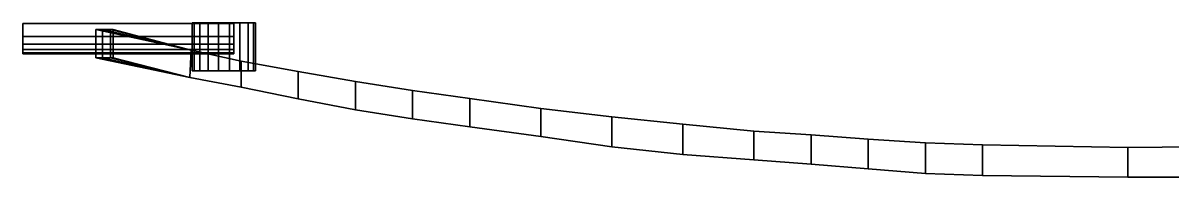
# Model space of a CAD drawing. Extents: x -193 to 193, y -25 to 0.
# Drawn here: x -193 to -3.7, y -25.3 to 0 of the extents above; entities that cross this region are included whole.
import ezdxf

# ---------------------------------------------------------------- set-up
doc = ezdxf.new("R2010")
doc.units = 0
doc.layers.add('METAL', color=140, linetype='CONTINUOUS')

msp = doc.modelspace()

# ---------------------------------------------------------------- meshes
at = {"layer": 'METAL'}
mesh = msp.add_polyface(dxfattribs=at)
corners = [(165.44, -7.86, 0.23), (165.44, -7.86, 0.23), (165.44, 0, 0.23), (165.44, 0, 0.23), (165.12, -7.86, 2.01), (165.12, -7.86, 2.01), (165.12, 0, 2.01), (165.12, 0, 2.01), (165.12, -7.86, -1.55), (165.12, -7.86, -1.55), (165.12, 0, -1.55), (165.12, 0, -1.55), (164.22, -7.86, 3.58), (164.22, -7.86, 3.58), (164.22, 0, 3.58), (164.22, 0, 3.58), (164.22, -7.86, -3.11), (164.22, -7.86, -3.11), (164.22, 0, -3.11), (164.22, 0, -3.11), (162.83, -7.86, 4.74), (162.83, -7.86, 4.74), (162.83, 0, 4.74), (162.83, 0, 4.74), (162.83, -7.86, -4.27), (162.83, -7.86, -4.27), (162.83, 0, -4.27), (162.83, 0, -4.27), (161.14, -7.86, 5.36), (161.14, -7.86, 5.36), (161.14, -7.86, 5.36), (161.14, 0, 5.36), (161.14, 0, 5.36), (161.14, 0, 5.36), (161.14, -7.86, -4.89), (161.14, -7.86, -4.89), (161.14, 0, -4.89), (161.14, 0, -4.89), (159.33, -7.86, 5.36), (159.33, -7.86, 5.36), (159.33, 0, 5.36), (159.33, 0, 5.36), (159.33, -7.86, -4.89), (159.33, -7.86, -4.89), (159.33, 0, -4.89), (159.33, 0, -4.89), (157.63, -7.86, 4.74), (157.63, -7.86, 4.74), (157.63, 0, 4.74), (157.63, 0, 4.74), (157.63, -7.86, -4.27), (157.63, -7.86, -4.27), (157.63, 0, -4.27), (157.63, 0, -4.27), (156.24, -7.86, 3.58), (156.24, -7.86, 3.58), (156.24, 0, 3.58), (156.24, 0, 3.58), (156.24, -7.86, -3.11), (156.24, -7.86, -3.11), (156.24, 0, -3.11), (156.24, 0, -3.11), (155.34, -7.86, 2.01), (155.34, -7.86, 2.01), (155.34, 0, 2.01), (155.34, 0, 2.01), (155.34, -7.86, -1.55), (155.34, -7.86, -1.55), (155.34, 0, -1.55), (155.34, 0, -1.55), (155.03, -7.86, 0.23), (155.03, -7.86, 0.23), (155.03, 0, 0.23), (155.03, 0, 0.23), (-154.73, -7.86, 0.23), (-154.73, -7.86, 0.23), (-154.73, 0, 0.23), (-154.73, 0, 0.23), (-155.04, -7.86, 2.01), (-155.04, -7.86, 2.01), (-155.04, 0, 2.01), (-155.04, 0, 2.01), (-155.04, -7.86, -1.55), (-155.04, -7.86, -1.55), (-155.04, 0, -1.55), (-155.04, 0, -1.55), (-155.95, -7.86, 3.58), (-155.95, -7.86, 3.58), (-155.95, 0, 3.58), (-155.95, 0, 3.58), (-155.95, -7.86, -3.11), (-155.95, -7.86, -3.11), (-155.95, 0, -3.11), (-155.95, 0, -3.11), (-157.33, -7.86, 4.74), (-157.33, -7.86, 4.74), (-157.33, 0, 4.74), (-157.33, 0, 4.74), (-157.33, -7.86, -4.27), (-157.33, -7.86, -4.27), (-157.33, 0, -4.27), (-157.33, 0, -4.27), (-159.03, -7.86, 5.36), (-159.03, -7.86, 5.36), (-159.03, 0, 5.36), (-159.03, 0, 5.36), (-159.03, -7.86, -4.89), (-159.03, -7.86, -4.89), (-159.03, 0, -4.89), (-159.03, 0, -4.89), (-160.84, -7.86, 5.36), (-160.84, -7.86, 5.36), (-160.84, -7.86, 5.36), (-160.84, 0, 5.36), (-160.84, 0, 5.36), (-160.84, 0, 5.36), (-160.84, -7.86, -4.89), (-160.84, -7.86, -4.89), (-160.84, 0, -4.89), (-160.84, 0, -4.89), (-162.54, -7.86, 4.74), (-162.54, -7.86, 4.74), (-162.54, 0, 4.74), (-162.54, 0, 4.74), (-162.54, -7.86, -4.27), (-162.54, -7.86, -4.27), (-162.54, 0, -4.27), (-162.54, 0, -4.27), (-163.92, -7.86, 3.58), (-163.92, -7.86, 3.58), (-163.92, 0, 3.58), (-163.92, 0, 3.58), (-163.92, -7.86, -3.11), (-163.92, -7.86, -3.11), (-163.92, 0, -3.11), (-163.92, 0, -3.11), (-164.83, -7.86, 2.01), (-164.83, -7.86, 2.01), (-164.83, 0, 2.01), (-164.83, 0, 2.01), (-164.83, -7.86, -1.55), (-164.83, -7.86, -1.55), (-164.83, 0, -1.55), (-164.83, 0, -1.55), (-165.14, -7.86, 0.23), (-165.14, -7.86, 0.23), (-165.14, 0, 0.23), (-165.14, 0, 0.23)]
mesh.append_faces([[corners[k] for k in face] for face in [(76, 80, 78, 74), (80, 88, 86, 78), (88, 96, 94, 86), (96, 104, 102, 94), (104, 114, 111, 102), (115, 123, 121, 112), (123, 131, 129, 121), (131, 139, 137, 129), (139, 147, 145, 137), (147, 143, 141, 145), (143, 135, 133, 141), (135, 127, 125, 133), (127, 119, 117, 125), (119, 108, 106, 117), (108, 100, 98, 106), (100, 92, 90, 98), (92, 84, 82, 90), (84, 76, 74, 82), (93, 101, 109, 77), (109, 118, 126, 142), (126, 134, 142, 142), (142, 146, 138, 122), (138, 130, 122, 122), (122, 113, 105, 89), (105, 97, 89, 89), (142, 122, 89, 109), (89, 81, 77, 109), (85, 93, 77, 77), (79, 87, 95, 83), (95, 103, 110, 128), (110, 120, 128, 128), (128, 136, 144, 132), (144, 140, 132, 132), (132, 124, 116, 99), (116, 107, 99, 99), (128, 132, 99, 95), (99, 91, 83, 95), (75, 79, 83, 83), (73, 71, 63, 65), (65, 63, 55, 57), (57, 55, 47, 49), (49, 47, 39, 41), (41, 39, 28, 31), (32, 29, 20, 22), (22, 20, 12, 14), (14, 12, 4, 6), (6, 4, 0, 2), (2, 0, 8, 10), (10, 8, 16, 18), (18, 16, 24, 26), (26, 24, 34, 36), (36, 34, 43, 45), (45, 43, 51, 53), (53, 51, 59, 61), (61, 59, 67, 69), (69, 67, 71, 73), (72, 64, 56, 44), (56, 48, 40, 23), (40, 33, 23, 23), (23, 15, 7, 11), (7, 3, 11, 11), (56, 23, 11, 44), (11, 19, 27, 44), (27, 37, 44, 44), (44, 52, 60, 72), (68, 72, 60, 60), (66, 58, 50, 46), (50, 42, 35, 17), (35, 25, 17, 17), (17, 9, 1, 13), (1, 5, 13, 13), (50, 17, 13, 46), (13, 21, 30, 46), (30, 38, 46, 46), (46, 54, 62, 66), (70, 66, 62, 62)]])
mesh = msp.add_polyface(dxfattribs=at)
corners = [(193.3, -2.22, 3.57), (193.3, -2.22, 3.57), (193.3, -0.06, 3.57), (193.3, -0.06, 3.57), (193.3, -0.06, 3.57), (193.3, -3.48, 3.24), (193.3, -3.48, 3.24), (193.3, -3.48, 3.24), (193.3, -4.38, 2.47), (193.3, -4.38, 2.47), (193.3, -4.92, 1.6), (193.3, -4.92, 1.6), (193.3, -5.09, 0.7), (193.3, -5.09, 0.7), (193.3, -5.09, 0.33), (193.3, -5.09, 0.33), (193.3, -4.92, -0.57), (193.3, -4.92, -0.57), (193.3, -4.38, -1.44), (193.3, -4.38, -1.44), (193.3, -3.48, -2.21), (193.3, -3.48, -2.21), (193.3, -3.48, -2.21), (193.3, -2.22, -2.54), (193.3, -2.22, -2.54), (193.3, -0.06, -2.54), (193.3, -0.06, -2.54), (193.3, -0.06, -2.54), (158.62, -2.22, 3.57), (158.62, -2.22, 3.57), (158.62, -0.06, 3.57), (158.62, -0.06, 3.57), (158.62, -0.06, 3.57), (158.62, -3.48, 3.24), (158.62, -3.48, 3.24), (158.62, -3.48, 3.24), (158.62, -4.38, 2.47), (158.62, -4.38, 2.47), (158.62, -4.92, 1.6), (158.62, -4.92, 1.6), (158.62, -5.09, 0.7), (158.62, -5.09, 0.7), (158.62, -5.09, 0.33), (158.62, -5.09, 0.33), (158.62, -4.92, -0.57), (158.62, -4.92, -0.57), (158.62, -4.38, -1.44), (158.62, -4.38, -1.44), (158.62, -3.48, -2.21), (158.62, -3.48, -2.21), (158.62, -3.48, -2.21), (158.62, -2.22, -2.54), (158.62, -2.22, -2.54), (158.62, -0.06, -2.54), (158.62, -0.06, -2.54), (158.62, -0.06, -2.54), (-158.32, -2.22, 3.57), (-158.32, -2.22, 3.57), (-158.32, -0.06, 3.57), (-158.32, -0.06, 3.57), (-158.32, -0.06, 3.57), (-158.32, -3.48, 3.24), (-158.32, -3.48, 3.24), (-158.32, -3.48, 3.24), (-158.32, -4.38, 2.47), (-158.32, -4.38, 2.47), (-158.32, -4.92, 1.6), (-158.32, -4.92, 1.6), (-158.32, -5.09, 0.7), (-158.32, -5.09, 0.7), (-158.32, -5.09, 0.33), (-158.32, -5.09, 0.33), (-158.32, -4.92, -0.57), (-158.32, -4.92, -0.57), (-158.32, -4.38, -1.44), (-158.32, -4.38, -1.44), (-158.32, -3.48, -2.21), (-158.32, -3.48, -2.21), (-158.32, -3.48, -2.21), (-158.32, -2.22, -2.54), (-158.32, -2.22, -2.54), (-158.32, -0.06, -2.54), (-158.32, -0.06, -2.54), (-158.32, -0.06, -2.54), (-193, -2.22, 3.57), (-193, -2.22, 3.57), (-193, -0.06, 3.57), (-193, -0.06, 3.57), (-193, -0.06, 3.57), (-193, -3.48, 3.24), (-193, -3.48, 3.24), (-193, -3.48, 3.24), (-193, -4.38, 2.47), (-193, -4.38, 2.47), (-193, -4.92, 1.6), (-193, -4.92, 1.6), (-193, -5.09, 0.7), (-193, -5.09, 0.7), (-193, -5.09, 0.33), (-193, -5.09, 0.33), (-193, -4.92, -0.57), (-193, -4.92, -0.57), (-193, -4.38, -1.44), (-193, -4.38, -1.44), (-193, -3.48, -2.21), (-193, -3.48, -2.21), (-193, -3.48, -2.21), (-193, -2.22, -2.54), (-193, -2.22, -2.54), (-193, -0.06, -2.54), (-193, -0.06, -2.54), (-193, -0.06, -2.54)]
mesh.append_faces([[corners[k] for k in face] for face in [(56, 79, 81, 58), (111, 108, 85, 88), (60, 82, 109, 87), (83, 80, 107, 110), (71, 69, 96, 98), (57, 59, 86, 84), (105, 107, 80, 78), (94, 96, 69, 67), (102, 104, 77, 75), (100, 102, 75, 73), (98, 100, 73, 71), (92, 94, 67, 65), (90, 92, 65, 63), (84, 89, 62, 57), (61, 76, 79, 56), (106, 91, 85, 108), (64, 74, 76, 61), (103, 93, 91, 106), (66, 72, 74, 64), (101, 95, 93, 103), (68, 70, 72, 66), (99, 97, 95, 101), (29, 32, 55, 52), (25, 2, 0, 23), (31, 4, 26, 53), (54, 27, 24, 51), (42, 15, 13, 40), (28, 1, 3, 30), (22, 49, 51, 24), (11, 38, 40, 13), (19, 46, 48, 21), (17, 44, 46, 19), (15, 42, 44, 17), (9, 36, 38, 11), (7, 34, 36, 9), (1, 28, 33, 6), (35, 29, 52, 50), (20, 23, 0, 5), (37, 35, 50, 47), (18, 20, 5, 8), (39, 37, 47, 45), (16, 18, 8, 10), (41, 39, 45, 43), (14, 16, 10, 12)]])
mesh = msp.add_polyface(dxfattribs=at)
corners = [(-178.16, -1.07, 0.42), (-178.16, -5.71, 0.42), (-178.6, -5.71, 2.17), (-178.6, -1.07, 2.17), (-165.53, -8.97, 0.45), (-157.1, -10.57, 0.48), (-157.1, -10.57, 1.49), (-165.53, -8.97, 1.42), (-157.1, -6.3, 6.06), (-165.32, -4.48, 5.71), (-165.53, -8.97, 5.71), (-157.1, -10.57, 6.06), (-178.16, -5.71, 0.42), (-178.6, -5.71, 2.17), (-180.99, -1.07, 5.02), (-180.99, -5.71, 5.02), (-180.99, -5.71, 5.02), (-180.99, -1.07, 5.02), (-180.99, -1.07, 3.21), (-180.99, -5.71, 3.21), (-179.9, -1.07, 2.87), (-179.9, -5.71, 2.87), (-165.32, -4.48, 5.71), (-157.1, -6.3, 6.06), (-157.1, -6.3, 3.51), (-165.32, -4.48, 3.36), (-157.1, -10.57, 3.51), (-157.1, -10.57, 6.06), (-165.53, -8.97, 5.71), (-165.53, -8.97, 3.36), (-165.53, -8.97, 2.39), (-157.1, -10.57, 2.5), (-180.99, -1.07, 5.02), (-180.99, -1.07, 3.21), (-165.32, -4.48, 2.39), (-179.9, -1.07, 2.87), (-165.32, -4.48, 1.42), (-178.6, -1.07, 2.17), (-165.32, -4.48, 0.45), (-178.16, -1.07, 0.42), (-180.99, -5.71, 5.02), (-180.99, -5.71, 3.21), (-179.9, -5.71, 2.87), (-165.32, -4.48, -0.28), (-178.16, -1.07, -0.25), (-178.16, -1.07, -0.25), (-178.6, -1.07, -1.99), (-178.6, -5.71, -1.99), (-178.16, -5.71, -0.25), (-165.53, -8.97, -0.28), (-165.53, -8.97, -1.25), (-157.1, -10.57, -1.32), (-157.1, -10.57, -0.3), (-157.1, -6.3, -5.89), (-157.1, -10.57, -5.89), (-165.53, -8.97, -5.54), (-165.32, -4.48, -5.54), (-178.16, -5.71, -0.25), (-178.6, -5.71, -1.99), (-180.99, -5.71, -4.85), (-180.99, -1.07, -4.85), (-180.99, -5.71, -4.85), (-180.99, -5.71, -3.04), (-180.99, -1.07, -3.04), (-180.99, -1.07, -4.85), (-179.9, -5.71, -2.7), (-179.9, -1.07, -2.7), (-157.1, -10.57, -3.34), (-165.53, -8.97, -3.19), (-165.53, -8.97, -5.54), (-157.1, -10.57, -5.89), (-157.1, -10.57, -2.33), (-165.53, -8.97, -2.22), (-180.99, -1.07, -4.85), (-180.99, -1.07, -3.04), (-165.32, -4.48, -3.19), (-165.32, -4.48, -5.54), (-179.9, -1.07, -2.7), (-165.32, -4.48, -2.22), (-178.6, -1.07, -1.99), (-165.32, -4.48, -1.25), (-180.99, -5.71, -3.04), (-180.99, -5.71, -4.85), (-179.9, -5.71, -2.7)]
mesh.append_faces([[corners[k] for k in face] for face in [(0, 1, 2, 3), (4, 5, 6, 7), (8, 9, 10, 11), (12, 4, 7, 13), (9, 14, 15, 10), (16, 17, 18, 19), (19, 18, 20, 21), (21, 20, 3, 2), (22, 23, 24, 25), (26, 27, 28, 29), (26, 29, 30, 31), (31, 30, 7, 6), (32, 22, 25, 33), (33, 25, 34, 35), (35, 34, 36, 37), (37, 36, 38, 39), (29, 28, 40, 41), (29, 41, 42, 30), (30, 42, 13, 7), (39, 38, 43, 44), (45, 46, 47, 48), (49, 50, 51, 52), (53, 54, 55, 56), (57, 58, 50, 49), (56, 55, 59, 60), (48, 1, 0, 45), (61, 62, 63, 64), (62, 65, 66, 63), (65, 47, 46, 66), (52, 5, 4, 49), (67, 68, 69, 70), (67, 71, 72, 68), (71, 51, 50, 72), (73, 74, 75, 76), (74, 77, 78, 75), (77, 79, 80, 78), (79, 44, 43, 80), (57, 49, 4, 12), (68, 81, 82, 69), (68, 72, 83, 81), (72, 50, 58, 83)]])
mesh = msp.add_polyface(dxfattribs=at)
corners = [(-147.69, -12.48, 0.5), (-138.28, -14.3, 0.53), (-138.28, -14.3, 1.62), (-147.69, -12.48, 1.56), (-138.28, -9.63, 6.82), (-147.69, -7.97, 6.47), (-147.69, -12.48, 6.47), (-138.28, -14.3, 6.82), (-157.1, -10.57, 0.48), (-157.1, -10.57, 1.49), (-157.1, -6.3, 6.06), (-157.1, -10.57, 6.06), (-165.32, -4.48, 3.36), (-157.1, -6.3, 3.51), (-157.1, -6.3, 2.5), (-165.32, -4.48, 2.39), (-157.1, -6.3, 1.49), (-165.32, -4.48, 1.42), (-157.1, -6.3, 0.48), (-165.32, -4.48, 0.45), (-147.69, -7.97, 6.47), (-138.28, -9.63, 6.82), (-138.28, -9.63, 3.82), (-147.69, -7.97, 3.66), (-138.28, -9.63, 2.72), (-147.69, -7.97, 2.61), (-138.28, -9.63, 1.62), (-147.69, -7.97, 1.56), (-138.28, -9.63, 0.53), (-147.69, -7.97, 0.5), (-147.69, -12.48, -0.33), (-138.28, -14.3, -0.36), (-138.28, -14.3, 3.82), (-138.28, -14.3, 6.82), (-147.69, -12.48, 6.47), (-147.69, -12.48, 3.66), (-147.69, -12.48, 2.61), (-138.28, -14.3, 2.72), (-157.1, -6.3, 6.06), (-157.1, -10.57, 6.06), (-157.1, -10.57, 3.51), (-157.1, -10.57, 2.5), (-157.1, -6.3, -0.3), (-165.32, -4.48, -0.28), (-138.28, -9.63, -0.36), (-147.69, -7.97, -0.33), (-138.28, -9.63, -6.64), (-138.28, -14.3, -6.64), (-147.69, -12.48, -6.3), (-147.69, -7.97, -6.3), (-157.1, -10.57, -0.3), (-157.1, -10.57, -1.32), (-147.69, -12.48, -1.38), (-157.1, -10.57, -5.89), (-157.1, -6.3, -5.89), (-165.32, -4.48, -5.54), (-165.32, -4.48, -3.19), (-157.1, -6.3, -3.34), (-157.1, -6.3, -5.89), (-165.32, -4.48, -2.22), (-157.1, -6.3, -2.33), (-165.32, -4.48, -1.25), (-157.1, -6.3, -1.32), (-147.69, -7.97, -6.3), (-147.69, -7.97, -3.49), (-138.28, -9.63, -3.64), (-138.28, -9.63, -6.64), (-147.69, -7.97, -2.44), (-147.69, -7.97, -1.38), (-147.69, -12.48, -3.49), (-157.1, -10.57, -3.34), (-157.1, -10.57, -5.89), (-147.69, -12.48, -6.3), (-147.69, -12.48, -2.44), (-157.1, -10.57, -2.33)]
mesh.append_faces([[corners[k] for k in face] for face in [(0, 1, 2, 3), (4, 5, 6, 7), (8, 0, 3, 9), (5, 10, 11, 6), (12, 13, 14, 15), (15, 14, 16, 17), (17, 16, 18, 19), (20, 21, 22, 23), (23, 22, 24, 25), (25, 24, 26, 27), (27, 26, 28, 29), (0, 30, 31, 1), (32, 33, 34, 35), (32, 35, 36, 37), (37, 36, 3, 2), (38, 20, 23, 13), (13, 23, 25, 14), (14, 25, 27, 16), (16, 27, 29, 18), (35, 34, 39, 40), (35, 40, 41, 36), (36, 41, 9, 3), (19, 18, 42, 43), (29, 28, 44, 45), (18, 29, 45, 42), (46, 47, 48, 49), (50, 51, 52, 30), (49, 48, 53, 54), (55, 56, 57, 58), (56, 59, 60, 57), (59, 61, 62, 60), (61, 43, 42, 62), (63, 64, 65, 66), (58, 57, 64, 63), (57, 60, 67, 64), (60, 62, 68, 67), (62, 42, 45, 68), (30, 0, 8, 50), (69, 70, 71, 72), (69, 73, 74, 70), (73, 52, 51, 74)]])
mesh = msp.add_polyface(dxfattribs=at)
corners = [(-128.87, -11.13, 0.55), (-138.28, -9.63, 0.53), (-138.28, -9.63, 1.62), (-128.87, -11.13, 1.69), (-119.46, -12.45, 7.4), (-128.87, -11.13, 7.16), (-128.87, -15.77, 7.16), (-119.46, -17.09, 7.4), (-119.46, -12.45, 0.58), (-119.46, -12.45, 1.76), (-138.28, -9.63, 6.82), (-138.28, -14.3, 6.82), (-128.87, -11.13, -0.38), (-138.28, -9.63, -0.36), (-138.28, -9.63, 6.82), (-128.87, -11.13, 7.16), (-128.87, -11.13, 3.97), (-138.28, -9.63, 3.82), (-128.87, -11.13, 2.83), (-138.28, -9.63, 2.72), (-128.87, -15.77, 3.97), (-128.87, -15.77, 7.16), (-138.28, -14.3, 6.82), (-138.28, -14.3, 3.82), (-138.28, -14.3, 2.72), (-128.87, -15.77, 2.83), (-138.28, -14.3, 1.62), (-128.87, -15.77, 1.69), (-138.28, -14.3, 0.53), (-128.87, -15.77, 0.55), (-119.46, -12.45, -0.41), (-119.46, -12.45, 7.4), (-119.46, -12.45, 4.12), (-119.46, -12.45, 2.94), (-119.46, -17.09, 4.12), (-119.46, -17.09, 7.4), (-119.46, -17.09, 2.94), (-119.46, -17.09, 1.76), (-119.46, -17.09, 0.58), (-128.87, -15.77, -0.38), (-119.46, -17.09, -0.41), (-128.87, -11.13, -1.52), (-138.28, -9.63, -1.45), (-147.69, -12.48, -0.33), (-147.69, -12.48, -1.38), (-138.28, -14.3, -1.45), (-138.28, -14.3, -0.36), (-128.87, -11.13, -6.99), (-128.87, -15.77, -6.99), (-138.28, -14.3, -6.64), (-138.28, -9.63, -6.64), (-138.28, -9.63, -6.64), (-138.28, -9.63, -3.64), (-128.87, -11.13, -3.79), (-128.87, -11.13, -6.99), (-138.28, -9.63, -2.55), (-128.87, -11.13, -2.66), (-128.87, -15.77, -3.79), (-138.28, -14.3, -3.64), (-138.28, -14.3, -6.64), (-128.87, -15.77, -6.99), (-128.87, -15.77, -2.66), (-138.28, -14.3, -2.55), (-128.87, -15.77, -1.52), (-147.69, -7.97, -3.49), (-147.69, -7.97, -2.44), (-147.69, -7.97, -1.38), (-147.69, -7.97, -0.33), (-147.69, -12.48, -3.49), (-147.69, -12.48, -6.3), (-147.69, -12.48, -2.44), (-119.46, -12.45, -3.95), (-119.46, -12.45, -7.23), (-119.46, -12.45, -2.77), (-119.46, -12.45, -1.59)]
mesh.append_faces([[corners[k] for k in face] for face in [(0, 1, 2, 3), (4, 5, 6, 7), (8, 0, 3, 9), (5, 10, 11, 6), (12, 13, 1, 0), (14, 15, 16, 17), (17, 16, 18, 19), (19, 18, 3, 2), (20, 21, 22, 23), (20, 23, 24, 25), (25, 24, 26, 27), (27, 26, 28, 29), (30, 12, 0, 8), (15, 31, 32, 16), (16, 32, 33, 18), (18, 33, 9, 3), (34, 35, 21, 20), (34, 20, 25, 36), (36, 25, 27, 37), (37, 27, 29, 38), (29, 39, 40, 38), (12, 41, 42, 13), (43, 44, 45, 46), (47, 48, 49, 50), (51, 52, 53, 54), (52, 55, 56, 53), (55, 42, 41, 56), (57, 58, 59, 60), (57, 61, 62, 58), (61, 63, 45, 62), (63, 39, 46, 45), (64, 65, 55, 52), (65, 66, 42, 55), (66, 67, 13, 42), (58, 68, 69, 59), (58, 62, 70, 68), (62, 45, 44, 70), (54, 53, 71, 72), (53, 56, 73, 71), (56, 41, 74, 73), (29, 28, 46, 39)]])
mesh = msp.add_polyface(dxfattribs=at)
corners = [(-96.08, -20.36, 8), (-96.08, -15.44, 8), (-107.77, -14.06, 7.8), (-107.77, -18.7, 7.8), (-119.46, -12.45, 7.4), (-119.46, -17.09, 7.4), (-119.46, -12.45, 0.58), (-119.46, -12.45, 1.76), (-107.77, -14.06, 1.76), (-107.77, -14.06, 0.58), (-96.08, -15.44, 1.76), (-96.08, -15.44, 0.58), (-119.46, -17.09, 0.58), (-119.46, -17.09, -0.41), (-107.77, -18.7, -0.41), (-107.77, -18.7, 0.58), (-119.46, -12.45, 4.12), (-119.46, -12.45, 7.4), (-107.77, -14.06, 7.8), (-107.77, -14.06, 4.12), (-96.08, -15.44, 8), (-96.08, -15.44, 4.12), (-119.46, -12.45, 2.94), (-107.77, -14.06, 2.94), (-96.08, -15.44, 2.94), (-119.46, -17.09, 7.4), (-119.46, -17.09, 4.12), (-107.77, -18.7, 4.12), (-107.77, -18.7, 7.8), (-96.08, -20.36, 4.12), (-96.08, -20.36, 8), (-119.46, -17.09, 2.94), (-107.77, -18.7, 2.94), (-96.08, -20.36, 2.94), (-119.46, -17.09, 1.76), (-107.77, -18.7, 1.76), (-96.08, -20.36, 1.76), (-96.08, -20.36, 0.58), (-119.46, -12.45, -7.23), (-119.46, -17.09, -7.23), (-128.87, -15.77, -6.99), (-128.87, -11.13, -6.99), (-119.46, -12.45, -0.41), (-119.46, -12.45, -1.59), (-128.87, -11.13, -1.52), (-128.87, -11.13, -0.38), (-119.46, -17.09, -3.95), (-128.87, -15.77, -3.79), (-128.87, -15.77, -6.99), (-119.46, -17.09, -7.23), (-119.46, -17.09, -2.77), (-128.87, -15.77, -2.66), (-119.46, -17.09, -1.59), (-128.87, -15.77, -1.52), (-128.87, -15.77, -0.38), (-96.08, -20.36, -7.83), (-107.77, -18.7, -7.62), (-107.77, -14.06, -7.62), (-96.08, -15.44, -7.83), (-107.77, -14.06, -0.41), (-107.77, -14.06, -1.59), (-96.08, -15.44, -0.41), (-96.08, -15.44, -1.59), (-96.08, -20.36, -0.41), (-119.46, -12.45, -3.95), (-107.77, -14.06, -3.95), (-107.77, -14.06, -7.62), (-119.46, -12.45, -7.23), (-96.08, -15.44, -3.95), (-96.08, -15.44, -7.83), (-119.46, -12.45, -2.77), (-107.77, -14.06, -2.77), (-96.08, -15.44, -2.77), (-107.77, -18.7, -7.62), (-107.77, -18.7, -3.95), (-107.77, -18.7, -2.77), (-107.77, -18.7, -1.59)]
mesh.append_faces([[corners[k] for k in face] for face in [(0, 1, 2, 3), (4, 5, 3, 2), (6, 7, 8, 9), (9, 8, 10, 11), (12, 13, 14, 15), (16, 17, 18, 19), (19, 18, 20, 21), (22, 16, 19, 23), (23, 19, 21, 24), (7, 22, 23, 8), (8, 23, 24, 10), (25, 26, 27, 28), (28, 27, 29, 30), (26, 31, 32, 27), (27, 32, 33, 29), (31, 34, 35, 32), (32, 35, 36, 33), (34, 12, 15, 35), (35, 15, 37, 36), (38, 39, 40, 41), (42, 43, 44, 45), (46, 47, 48, 49), (46, 50, 51, 47), (50, 52, 53, 51), (52, 13, 54, 53), (55, 56, 57, 58), (38, 57, 56, 39), (42, 59, 60, 43), (59, 61, 62, 60), (37, 15, 14, 63), (64, 65, 66, 67), (65, 68, 69, 66), (70, 71, 65, 64), (71, 72, 68, 65), (43, 60, 71, 70), (60, 62, 72, 71), (49, 73, 74, 46), (46, 74, 75, 50), (50, 75, 76, 52), (52, 76, 14, 13), (9, 59, 42, 6)]])
mesh = msp.add_polyface(dxfattribs=at)
corners = [(-96.08, -15.44, 0.58), (-96.08, -15.44, 1.76), (-84.39, -16.68, 1.76), (-84.39, -16.68, 0.58), (-96.08, -20.36, 0.58), (-96.08, -20.36, -0.41), (-84.39, -21.65, -0.41), (-84.39, -21.65, 0.58), (-96.08, -15.44, 4.12), (-96.08, -15.44, 8), (-84.39, -16.68, 8.09), (-84.39, -16.68, 4.12), (-96.08, -15.44, 2.94), (-84.39, -16.68, 2.94), (-96.08, -20.36, 8), (-96.08, -20.36, 4.12), (-84.39, -21.65, 4.12), (-84.39, -21.65, 8.09), (-96.08, -20.36, 2.94), (-84.39, -21.65, 2.94), (-96.08, -20.36, 1.76), (-84.39, -21.65, 1.76), (-72.7, -22.55, 8.51), (-72.7, -17.79, 8.51), (-84.39, -16.68, 8.09), (-84.39, -21.65, 8.09), (-96.08, -15.44, 8), (-96.08, -20.36, 8), (-72.7, -17.79, 1.76), (-72.7, -17.79, 0.58), (-72.7, -17.79, 8.51), (-72.7, -17.79, 4.12), (-72.7, -17.79, 2.94), (-72.7, -22.55, 4.12), (-72.7, -22.55, 8.51), (-72.7, -22.55, 2.94), (-72.7, -22.55, 1.76), (-72.7, -22.55, 0.58), (-84.39, -16.68, -0.41), (-96.08, -15.44, -0.41), (-72.7, -22.55, -0.41), (-84.39, -16.68, -1.59), (-96.08, -15.44, -1.59), (-96.08, -15.44, -3.95), (-84.39, -16.68, -3.95), (-84.39, -16.68, -7.92), (-96.08, -15.44, -7.83), (-96.08, -15.44, -2.77), (-84.39, -16.68, -2.77), (-96.08, -20.36, -7.83), (-84.39, -21.65, -7.92), (-84.39, -21.65, -3.95), (-96.08, -20.36, -3.95), (-84.39, -21.65, -2.77), (-96.08, -20.36, -2.77), (-84.39, -21.65, -1.59), (-96.08, -20.36, -1.59), (-72.7, -22.55, -8.33), (-84.39, -21.65, -7.92), (-84.39, -16.68, -7.92), (-72.7, -17.79, -8.33), (-96.08, -20.36, -7.83), (-96.08, -15.44, -7.83), (-72.7, -17.79, -1.59), (-72.7, -17.79, -0.41), (-72.7, -17.79, -8.33), (-72.7, -17.79, -3.95), (-72.7, -17.79, -2.77), (-107.77, -18.7, -7.62), (-107.77, -18.7, -3.95), (-107.77, -18.7, -2.77), (-107.77, -18.7, -1.59), (-107.77, -18.7, -0.41), (-107.77, -14.06, -0.41), (-107.77, -14.06, 0.58)]
mesh.append_faces([[corners[k] for k in face] for face in [(0, 1, 2, 3), (4, 5, 6, 7), (8, 9, 10, 11), (12, 8, 11, 13), (1, 12, 13, 2), (14, 15, 16, 17), (15, 18, 19, 16), (18, 20, 21, 19), (20, 4, 7, 21), (22, 23, 24, 25), (25, 24, 26, 27), (28, 29, 3, 2), (30, 31, 11, 10), (31, 32, 13, 11), (32, 28, 2, 13), (33, 34, 17, 16), (35, 33, 16, 19), (36, 35, 19, 21), (37, 36, 21, 7), (0, 3, 38, 39), (37, 7, 6, 40), (39, 38, 41, 42), (43, 44, 45, 46), (47, 48, 44, 43), (42, 41, 48, 47), (49, 50, 51, 52), (52, 51, 53, 54), (54, 53, 55, 56), (56, 55, 6, 5), (57, 58, 59, 60), (58, 61, 62, 59), (63, 41, 38, 64), (38, 3, 29, 64), (65, 45, 44, 66), (66, 44, 48, 67), (67, 48, 41, 63), (68, 49, 52, 69), (69, 52, 54, 70), (70, 54, 56, 71), (71, 56, 5, 72), (0, 39, 73, 74)]])
mesh = msp.add_polyface(dxfattribs=at)
corners = [(-63.29, -18.42, 0.55), (-63.29, -18.42, 1.69), (-53.88, -19.11, 1.62), (-53.88, -19.11, 0.53), (-72.7, -17.79, 8.51), (-72.7, -22.55, 8.51), (-63.29, -23.26, 8.79), (-63.29, -18.42, 8.79), (-72.7, -17.79, 0.58), (-72.7, -17.79, 1.76), (-53.88, -23.99, 8.96), (-53.88, -19.11, 8.96), (-53.88, -19.11, -0.36), (-63.29, -18.42, -0.38), (-53.88, -19.11, 8.96), (-53.88, -19.11, 3.82), (-63.29, -18.42, 3.97), (-63.29, -18.42, 8.79), (-53.88, -19.11, 2.72), (-63.29, -18.42, 2.83), (-63.29, -23.26, 3.97), (-53.88, -23.99, 3.82), (-53.88, -23.99, 8.96), (-63.29, -23.26, 8.79), (-63.29, -23.26, 2.83), (-53.88, -23.99, 2.72), (-63.29, -23.26, 1.69), (-53.88, -23.99, 1.62), (-63.29, -23.26, 0.55), (-53.88, -23.99, 0.53), (-72.7, -17.79, 4.12), (-72.7, -17.79, 8.51), (-72.7, -17.79, 2.94), (-72.7, -22.55, 4.12), (-72.7, -22.55, 8.51), (-72.7, -22.55, 2.94), (-72.7, -22.55, 1.76), (-72.7, -22.55, 0.58), (-63.29, -23.26, -0.38), (-53.88, -23.99, -0.36), (-53.88, -19.11, -1.45), (-63.29, -18.42, -1.52), (-72.7, -17.79, -8.33), (-63.29, -18.42, -8.61), (-63.29, -23.26, -8.61), (-72.7, -22.55, -8.33), (-72.7, -17.79, -0.41), (-72.7, -17.79, -1.59), (-53.88, -19.11, -8.78), (-53.88, -23.99, -8.78), (-53.88, -19.11, -8.78), (-63.29, -18.42, -8.61), (-63.29, -18.42, -3.79), (-53.88, -19.11, -3.64), (-63.29, -18.42, -2.66), (-53.88, -19.11, -2.55), (-63.29, -23.26, -3.79), (-63.29, -23.26, -8.61), (-53.88, -23.99, -8.78), (-53.88, -23.99, -3.64), (-72.7, -17.79, -8.33), (-72.7, -17.79, -3.95), (-72.7, -17.79, -2.77), (-72.7, -22.55, -3.95), (-72.7, -22.55, -8.33), (-63.29, -23.26, -2.66), (-72.7, -22.55, -2.77), (-63.29, -23.26, -1.52), (-72.7, -22.55, -1.59), (-72.7, -22.55, -0.41), (-84.39, -21.65, -3.95), (-84.39, -21.65, -7.92), (-84.39, -21.65, -2.77), (-84.39, -21.65, -1.59), (-84.39, -21.65, -0.41)]
mesh.append_faces([[corners[k] for k in face] for face in [(0, 1, 2, 3), (4, 5, 6, 7), (8, 9, 1, 0), (7, 6, 10, 11), (0, 3, 12, 13), (14, 15, 16, 17), (15, 18, 19, 16), (18, 2, 1, 19), (20, 21, 22, 23), (20, 24, 25, 21), (24, 26, 27, 25), (26, 28, 29, 27), (17, 16, 30, 31), (16, 19, 32, 30), (19, 1, 9, 32), (33, 20, 23, 34), (33, 35, 24, 20), (35, 36, 26, 24), (36, 37, 28, 26), (28, 38, 39, 29), (13, 12, 40, 41), (42, 43, 44, 45), (46, 13, 41, 47), (43, 48, 49, 44), (50, 51, 52, 53), (53, 52, 54, 55), (55, 54, 41, 40), (56, 57, 58, 59), (8, 0, 13, 46), (51, 60, 61, 52), (52, 61, 62, 54), (54, 62, 47, 41), (63, 64, 57, 56), (63, 56, 65, 66), (66, 65, 67, 68), (68, 67, 38, 69), (63, 70, 71, 64), (66, 72, 70, 63), (68, 73, 72, 66), (69, 74, 73, 68), (28, 37, 69, 38)]])
mesh = msp.add_polyface(dxfattribs=at)
corners = [(-44.47, -24.78, 0.5), (-44.47, -24.78, 1.56), (-53.88, -23.99, 1.62), (-53.88, -23.99, 0.53), (-53.88, -19.11, 8.96), (-53.88, -23.99, 8.96), (-44.47, -24.78, 9.06), (-44.47, -19.7, 9.06), (-35.06, -25.11, 0.48), (-35.06, -25.11, 1.49), (-35.06, -25.11, 9.11), (-35.06, -20.07, 9.11), (-44.47, -19.7, 9.06), (-44.47, -19.7, 3.66), (-53.88, -19.11, 3.82), (-53.88, -19.11, 8.96), (-44.47, -19.7, 2.61), (-53.88, -19.11, 2.72), (-44.47, -19.7, 1.56), (-53.88, -19.11, 1.62), (-44.47, -19.7, 0.5), (-53.88, -19.11, 0.53), (-53.88, -23.99, 3.82), (-44.47, -24.78, 3.66), (-44.47, -24.78, 9.06), (-53.88, -23.99, 8.96), (-53.88, -23.99, 2.72), (-44.47, -24.78, 2.61), (-35.06, -20.07, 9.11), (-35.06, -20.07, 3.51), (-35.06, -20.07, 2.5), (-35.06, -20.07, 1.49), (-35.06, -20.07, 0.48), (-35.06, -25.11, 3.51), (-35.06, -25.11, 9.11), (-35.06, -25.11, 2.5), (-44.47, -19.7, -0.33), (-53.88, -19.11, -0.36), (-44.47, -24.78, -0.33), (-53.88, -23.99, -0.36), (-53.88, -23.99, -1.45), (-44.47, -24.78, -1.38), (-53.88, -19.11, -8.78), (-44.47, -19.7, -8.89), (-44.47, -24.78, -8.89), (-53.88, -23.99, -8.78), (-35.06, -25.11, -0.3), (-35.06, -25.11, -1.32), (-35.06, -20.07, -8.94), (-35.06, -25.11, -8.94), (-63.29, -23.26, -3.79), (-53.88, -23.99, -3.64), (-53.88, -23.99, -2.55), (-63.29, -23.26, -2.66), (-63.29, -23.26, -1.52), (-63.29, -23.26, -0.38), (-44.47, -19.7, -8.89), (-53.88, -19.11, -8.78), (-53.88, -19.11, -3.64), (-44.47, -19.7, -3.49), (-53.88, -19.11, -2.55), (-44.47, -19.7, -2.44), (-53.88, -19.11, -1.45), (-44.47, -19.7, -1.38), (-53.88, -23.99, -8.78), (-44.47, -24.78, -8.89), (-44.47, -24.78, -3.49), (-44.47, -24.78, -2.44), (-35.06, -20.07, -8.94), (-35.06, -20.07, -3.34), (-35.06, -20.07, -2.33), (-35.06, -20.07, -1.32), (-35.06, -20.07, -0.3), (-35.06, -25.11, -8.94), (-35.06, -25.11, -3.34), (-35.06, -25.11, -2.33)]
mesh.append_faces([[corners[k] for k in face] for face in [(0, 1, 2, 3), (4, 5, 6, 7), (8, 9, 1, 0), (7, 6, 10, 11), (12, 13, 14, 15), (13, 16, 17, 14), (16, 18, 19, 17), (18, 20, 21, 19), (22, 23, 24, 25), (22, 26, 27, 23), (26, 2, 1, 27), (28, 29, 13, 12), (29, 30, 16, 13), (30, 31, 18, 16), (31, 32, 20, 18), (23, 33, 34, 24), (23, 27, 35, 33), (27, 1, 9, 35), (21, 20, 36, 37), (38, 39, 40, 41), (42, 43, 44, 45), (46, 38, 41, 47), (43, 48, 49, 44), (50, 51, 52, 53), (53, 52, 40, 54), (54, 40, 39, 55), (56, 57, 58, 59), (59, 58, 60, 61), (61, 60, 62, 63), (63, 62, 37, 36), (0, 3, 39, 38), (51, 64, 65, 66), (51, 66, 67, 52), (52, 67, 41, 40), (68, 56, 59, 69), (69, 59, 61, 70), (70, 61, 63, 71), (71, 63, 36, 72), (8, 0, 38, 46), (66, 65, 73, 74), (66, 74, 75, 67)]])
mesh = msp.add_polyface(dxfattribs=at)
corners = [(-35.06, -25.11, 1.49), (-35.06, -25.11, 0.48), (-11.17, -25.35, 0.48), (-11.17, -25.35, 1.49), (-35.06, -20.07, 9.11), (-35.06, -25.11, 9.11), (-11.17, -25.35, 9.17), (-11.17, -20.5, 9.17), (-35.06, -20.07, 3.51), (-35.06, -20.07, 9.11), (-11.17, -20.5, 9.17), (-11.17, -20.5, 3.51), (-35.06, -20.07, 2.5), (-11.17, -20.5, 2.5), (-35.06, -20.07, 1.49), (-11.17, -20.5, 1.49), (-35.06, -20.07, 0.48), (-11.17, -20.5, 0.48), (-35.06, -25.11, -0.3), (-11.17, -25.35, -0.3), (-35.06, -25.11, 9.11), (-35.06, -25.11, 3.51), (-11.17, -25.35, 3.51), (-11.17, -25.35, 9.17), (-35.06, -25.11, 2.5), (-11.17, -25.35, 2.5), (-11.17, -25.35, 0.48), (0.15, -25.35, 0.48), (0.15, -25.35, 1.49), (-11.17, -25.35, 1.49), (-11.17, -25.35, 9.17), (0.15, -25.35, 9.16), (0.15, -20.39, 9.16), (-11.17, -20.5, 9.17), (-11.17, -20.5, 9.17), (0.15, -20.39, 9.16), (0.15, -20.39, 3.51), (-11.17, -20.5, 3.51), (0.15, -20.39, 2.5), (-11.17, -20.5, 2.5), (0.15, -20.39, 1.49), (-11.17, -20.5, 1.49), (0.15, -20.39, 0.48), (-11.17, -20.5, 0.48), (-11.17, -25.35, -0.3), (0.15, -25.35, -0.3), (-11.17, -25.35, 3.51), (0.15, -25.35, 3.51), (0.15, -25.35, 9.16), (-11.17, -25.35, 9.17), (-11.17, -25.35, 2.5), (0.15, -25.35, 2.5), (0.15, -20.39, -0.3), (-11.17, -20.5, -0.3), (-44.47, -24.78, -2.44), (-35.06, -25.11, -2.33), (-35.06, -25.11, -1.32), (-44.47, -24.78, -1.38), (-35.06, -25.11, -1.32), (-11.17, -25.35, -1.32), (-35.06, -20.07, -8.94), (-11.17, -20.5, -9), (-11.17, -25.35, -9), (-35.06, -25.11, -8.94), (-35.06, -20.07, -3.34), (-11.17, -20.5, -3.34), (-11.17, -20.5, -9), (-35.06, -20.07, -8.94), (-35.06, -20.07, -2.33), (-11.17, -20.5, -2.33), (-35.06, -20.07, -1.32), (-11.17, -20.5, -1.32), (-35.06, -20.07, -0.3), (-11.17, -20.5, -0.3), (-35.06, -25.11, -8.94), (-11.17, -25.35, -9), (-11.17, -25.35, -3.34), (-35.06, -25.11, -3.34), (-35.06, -25.11, -3.34), (-11.17, -25.35, -3.34), (-11.17, -25.35, -2.33), (-35.06, -25.11, -2.33), (-35.06, -25.11, -2.33), (-11.17, -25.35, -2.33), (0.15, -25.35, -1.32), (-11.17, -25.35, -1.32), (0.15, -20.39, -8.99), (0.15, -25.35, -8.99), (-11.17, -25.35, -9), (-11.17, -20.5, -9), (0.15, -20.39, -3.34), (0.15, -20.39, -8.99), (-11.17, -20.5, -9), (-11.17, -20.5, -3.34), (0.15, -20.39, -2.33), (-11.17, -20.5, -2.33), (0.15, -20.39, -1.32), (-11.17, -20.5, -1.32), (0.15, -25.35, -8.99), (0.15, -25.35, -3.34), (-11.17, -25.35, -3.34), (-11.17, -25.35, -9), (0.15, -25.35, -3.34), (0.15, -25.35, -2.33), (-11.17, -25.35, -2.33), (-11.17, -25.35, -3.34), (0.15, -25.35, -2.33), (-11.17, -25.35, -2.33), (-35.06, -20.07, 0.48), (-35.06, -20.07, -0.3), (-44.47, -19.7, -0.33), (-44.47, -19.7, 0.5)]
mesh.append_faces([[corners[k] for k in face] for face in [(0, 1, 2, 3), (4, 5, 6, 7), (8, 9, 10, 11), (12, 8, 11, 13), (14, 12, 13, 15), (16, 14, 15, 17), (1, 18, 19, 2), (20, 21, 22, 23), (21, 24, 25, 22), (24, 0, 3, 25), (26, 27, 28, 29), (30, 31, 32, 33), (34, 35, 36, 37), (37, 36, 38, 39), (39, 38, 40, 41), (41, 40, 42, 43), (44, 45, 27, 26), (46, 47, 48, 49), (50, 51, 47, 46), (29, 28, 51, 50), (42, 52, 53, 43), (54, 55, 56, 57), (58, 59, 19, 18), (60, 61, 62, 63), (64, 65, 66, 67), (68, 69, 65, 64), (70, 71, 69, 68), (72, 73, 71, 70), (74, 75, 76, 77), (78, 79, 80, 81), (82, 83, 59, 58), (84, 45, 44, 85), (86, 87, 88, 89), (90, 91, 92, 93), (94, 90, 93, 95), (96, 94, 95, 97), (52, 96, 97, 53), (98, 99, 100, 101), (102, 103, 104, 105), (106, 84, 85, 107), (108, 109, 110, 111), (17, 73, 72, 16)]])

doc.saveas('drawing.dxf')
